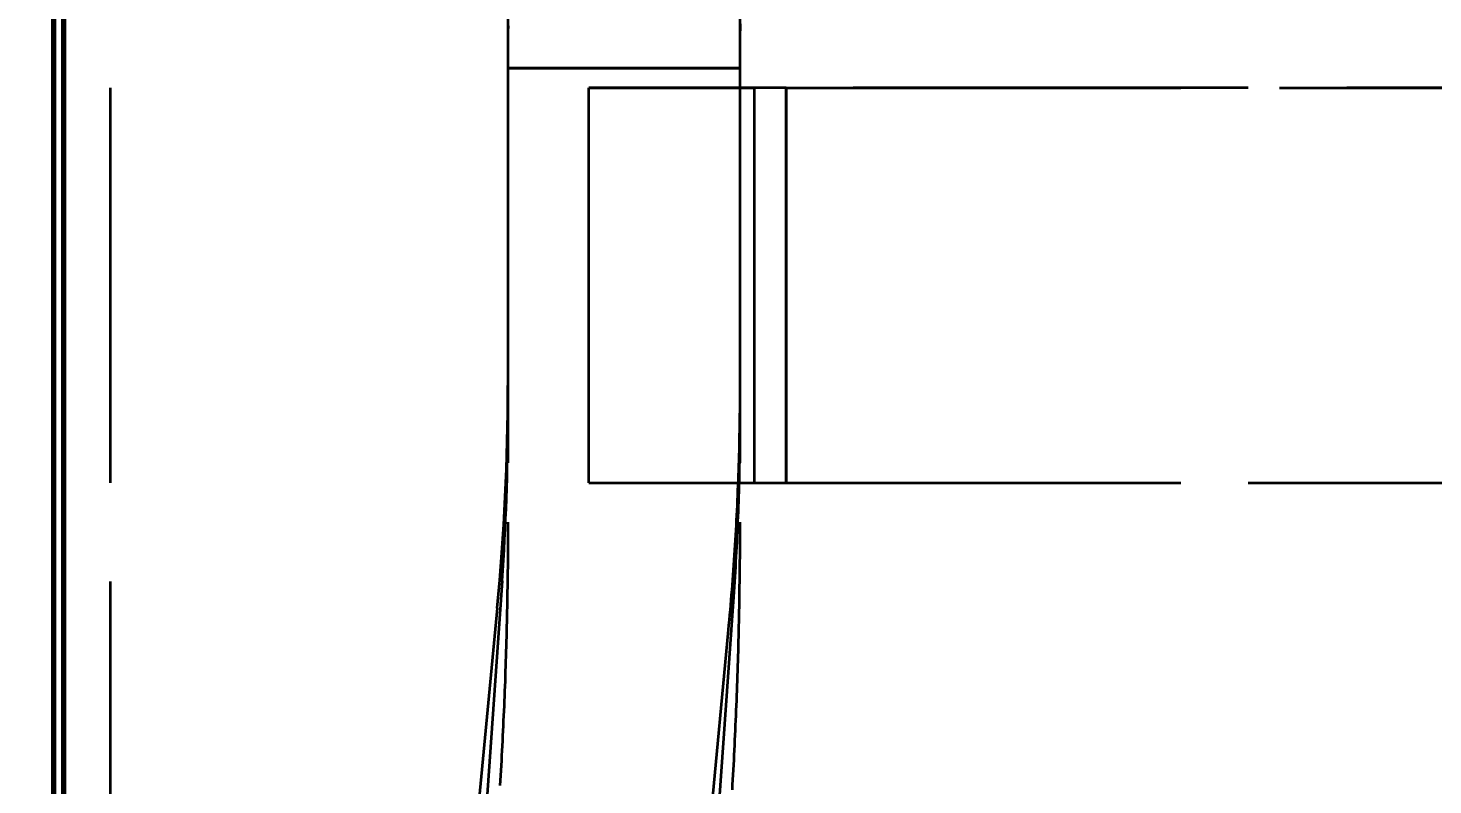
# Model space of a CAD drawing. Header units: millimetres. Extents: x 0 to 2382, y 0 to 420.
# Drawn here: x 139.64 to 153.87, y 286.44 to 294.11 of the extents above; entities that cross this region are included whole.
import ezdxf

# ---------------------------------------------------------------- set-up
doc = ezdxf.new("R2010")
doc.units = ezdxf.units.MM
doc.linetypes.add('IRAM-E-TRAZOS', pattern=[5, 4, -1])
for name, color, linetype, lineweight in [('01-VISIBLE', 7, 'CONTINUOUS', 70), ('02-OCULTA', 4, 'IRAM-E-TRAZOS', 35), ('04-COTA', 3, 'CONTINUOUS', 18)]:
    doc.layers.add(name, color=color, linetype=linetype, lineweight=lineweight)
doc.styles.add('ISO3098', font='isocpeur.ttf')
doc.dimstyles.new('FLAMA-IRAM', dxfattribs={"dimtxt": 3.5, "dimasz": 3.5, "dimexe": 2, "dimexo": 1.5, "dimgap": 1, "dimtad": 1, "dimdec": 1, "dimtxsty": 'ISO3098', "dimblk": 'IRAM_FLECHA', "dimblk1": 'IRAM_FLECHA', "dimblk2": 'IRAM_FLECHA', "dimcen": 2.5, "dimclrd": 256, "dimclre": 256, "dimclrt": 256, "dimazin": 3, "dimtfac": 1, "dimtmove": 0, "dimatfit": 3, "dimlwd": 18, "dimlwe": 18})

# ---------------------------------------------------------------- blocks, each defined once
blk = doc.blocks.new('IRAM_FLECHA')
blk.add_solid([(0, 0), (-1, 0.125), (-1, -0.125)])

msp = doc.modelspace()

# ---------------------------------------------------------------- linework, layer by layer
at = {"layer": '01-VISIBLE'}
for p, q in [((139.9, 285), (139.9, 297.8)), ((140, 270.201), (140, 297.5))]:
    msp.add_line(p, q, dxfattribs=at)
at = {"layer": '02-OCULTA'}
for p, q in [((144.5, 305.938), (144.5, 290.177)), ((146.85, 305.938), (146.85, 290.177)), ((140.475, 229.5), (140.475, 297.5)), ((144.5, 293.9), (144.5, 290.485)), ((144.5, 293.9), (144.5, 293.7)), ((146.85, 293.9), (146.85, 290.485)), ((146.85, 293.9), (146.85, 293.7)), ((144.5, 293.7), (144.5, 289.1)), ((146.85, 293.7), (146.85, 289.1)), ((147.32, 293.5), (145.32, 293.5)), ((145.32, 293.5), (147, 293.5)), ((145.32, 289.5), (145.32, 293.5)), ((145.32, 289.5), (145.32, 293.5)), ((147, 289.5), (147, 293.5)), ((147, 289.5), (147, 293.5)), ((172, 293.5), (147, 293.5)), ((147.32, 293.5), (171.68, 293.5)), ((147.32, 289.5), (147.32, 293.5)), ((147.32, 293.5), (147.32, 289.5)), ((145.32, 289.5), (147.32, 289.5)), ((145.32, 289.5), (147, 289.5)), ((147, 289.5), (172, 289.5)), ((147.32, 289.5), (171.68, 289.5)), ((144.441, 288.507), (144.187, 284.886)), ((146.786, 288.343), (146.531, 284.722)), ((144.393, 288.231), (144.14, 285.569)), ((146.733, 288.009), (146.48, 285.347))]:
    msp.add_line(p, q, dxfattribs=at)
for points in [[(144.502, 294.129), (144.501, 294.072), (144.5, 294.014), (144.5, 293.957), (144.5, 293.9)], [(144.502, 294.129), (144.501, 294.072), (144.5, 294.014), (144.5, 293.957), (144.5, 293.9)], [(146.853, 294.15), (146.852, 294.1), (146.851, 294.05), (146.85, 294), (146.85, 293.95), (146.85, 293.9)], [(146.853, 294.15), (146.852, 294.1), (146.851, 294.05), (146.85, 294), (146.85, 293.95), (146.85, 293.9)], [(144.5, 293.7), (144.55, 293.7), (144.6, 293.7), (144.65, 293.7), (144.7, 293.7), (144.75, 293.7), (144.8, 293.7), (144.85, 293.7), (144.9, 293.7), (144.95, 293.7), (145, 293.7), (145.05, 293.7), (145.1, 293.7), (145.15, 293.7), (145.2, 293.7), (145.25, 293.7), (145.3, 293.7), (145.35, 293.7), (145.4, 293.7), (145.45, 293.7), (145.5, 293.7), (145.55, 293.7), (145.6, 293.7), (145.65, 293.7), (145.7, 293.7), (145.75, 293.7), (145.8, 293.7), (145.85, 293.7), (145.9, 293.7), (145.95, 293.7), (146, 293.7), (146.05, 293.7), (146.1, 293.7), (146.15, 293.7), (146.2, 293.7), (146.25, 293.7), (146.3, 293.7), (146.35, 293.7), (146.4, 293.7), (146.45, 293.7), (146.5, 293.7), (146.55, 293.7), (146.6, 293.7), (146.65, 293.7), (146.7, 293.7), (146.75, 293.7), (146.8, 293.7), (146.85, 293.7)], [(146.85, 293.7), (146.8, 293.7), (146.75, 293.7), (146.7, 293.7), (146.65, 293.7), (146.6, 293.7), (146.55, 293.7), (146.5, 293.7), (146.45, 293.7), (146.4, 293.7), (146.35, 293.7), (146.3, 293.7), (146.25, 293.7), (146.2, 293.7), (146.15, 293.7), (146.1, 293.7), (146.05, 293.7), (146, 293.7), (145.95, 293.7), (145.9, 293.7), (145.85, 293.7), (145.8, 293.7), (145.75, 293.7), (145.7, 293.7), (145.65, 293.7), (145.6, 293.7), (145.55, 293.7), (145.5, 293.7), (145.45, 293.7), (145.4, 293.7), (145.35, 293.7), (145.3, 293.7), (145.25, 293.7), (145.2, 293.7), (145.15, 293.7), (145.1, 293.7), (145.05, 293.7), (145, 293.7), (144.95, 293.7), (144.9, 293.7), (144.85, 293.7), (144.8, 293.7), (144.75, 293.7), (144.7, 293.7), (144.65, 293.7), (144.6, 293.7), (144.55, 293.7), (144.5, 293.7)], [(144.5, 293.7), (144.55, 293.7), (144.6, 293.7), (144.65, 293.7), (144.7, 293.7), (144.75, 293.7), (144.8, 293.7), (144.85, 293.7), (144.9, 293.7), (144.95, 293.7), (145, 293.7), (145.05, 293.7), (145.1, 293.7), (145.15, 293.7), (145.2, 293.7), (145.25, 293.7), (145.3, 293.7), (145.35, 293.7), (145.4, 293.7), (145.45, 293.7), (145.5, 293.7), (145.55, 293.7), (145.6, 293.7), (145.65, 293.7), (145.7, 293.7), (145.75, 293.7), (145.8, 293.7), (145.85, 293.7), (145.9, 293.7), (145.95, 293.7), (146, 293.7), (146.05, 293.7), (146.1, 293.7), (146.15, 293.7), (146.2, 293.7), (146.25, 293.7), (146.3, 293.7), (146.35, 293.7), (146.4, 293.7), (146.45, 293.7), (146.5, 293.7), (146.55, 293.7), (146.6, 293.7), (146.65, 293.7), (146.7, 293.7), (146.75, 293.7), (146.8, 293.7), (146.85, 293.7)], [(146.85, 293.7), (146.8, 293.7), (146.75, 293.7), (146.7, 293.7), (146.65, 293.7), (146.6, 293.7), (146.55, 293.7), (146.5, 293.7), (146.45, 293.7), (146.4, 293.7), (146.35, 293.7), (146.3, 293.7), (146.25, 293.7), (146.2, 293.7), (146.15, 293.7), (146.1, 293.7), (146.05, 293.7), (146, 293.7), (145.95, 293.7), (145.9, 293.7), (145.85, 293.7), (145.8, 293.7), (145.75, 293.7), (145.7, 293.7), (145.65, 293.7), (145.6, 293.7), (145.55, 293.7), (145.5, 293.7), (145.45, 293.7), (145.4, 293.7), (145.35, 293.7), (145.3, 293.7), (145.25, 293.7), (145.2, 293.7), (145.15, 293.7), (145.1, 293.7), (145.05, 293.7), (145, 293.7), (144.95, 293.7), (144.9, 293.7), (144.85, 293.7), (144.8, 293.7), (144.75, 293.7), (144.7, 293.7), (144.65, 293.7), (144.6, 293.7), (144.55, 293.7), (144.5, 293.7)], [(146.85, 290.485), (146.85, 290.435), (146.85, 290.384), (146.85, 290.334), (146.849, 290.283), (146.849, 290.232), (146.848, 290.182), (146.848, 290.131), (146.847, 290.08), (146.846, 290.03), (146.845, 289.979), (146.844, 289.929), (146.843, 289.878), (146.842, 289.827), (146.84, 289.777), (146.839, 289.726), (146.837, 289.676), (146.836, 289.625), (146.834, 289.574), (146.832, 289.524), (146.83, 289.473), (146.828, 289.423), (146.826, 289.372), (146.824, 289.322), (146.822, 289.271), (146.819, 289.22), (146.817, 289.17), (146.814, 289.119), (146.812, 289.069), (146.809, 289.018), (146.806, 288.968), (146.803, 288.917), (146.8, 288.867), (146.797, 288.816), (146.793, 288.766), (146.79, 288.715), (146.787, 288.665), (146.783, 288.614), (146.779, 288.564), (146.776, 288.513), (146.772, 288.463), (146.768, 288.412), (146.764, 288.362), (146.76, 288.311), (146.755, 288.261), (146.751, 288.21), (146.747, 288.16), (146.742, 288.11), (146.737, 288.059), (146.733, 288.009)], [(146.85, 290.177), (146.85, 290.126), (146.85, 290.075), (146.85, 290.024), (146.849, 289.973), (146.849, 289.922), (146.848, 289.871), (146.848, 289.82), (146.847, 289.769), (146.846, 289.718), (146.845, 289.667), (146.844, 289.616), (146.843, 289.565), (146.842, 289.514), (146.84, 289.463), (146.839, 289.412), (146.837, 289.361), (146.836, 289.31), (146.834, 289.259), (146.832, 289.208), (146.83, 289.157), (146.828, 289.106), (146.826, 289.056), (146.824, 289.005), (146.821, 288.954), (146.819, 288.903), (146.816, 288.852), (146.814, 288.801), (146.811, 288.75), (146.808, 288.699), (146.805, 288.648), (146.802, 288.597), (146.799, 288.546), (146.796, 288.495), (146.793, 288.445), (146.789, 288.394), (146.786, 288.343)], [(144.5, 289.1), (144.5, 289.05), (144.5, 288.999), (144.5, 288.949), (144.5, 288.899), (144.499, 288.848), (144.499, 288.798), (144.499, 288.748), (144.498, 288.697), (144.498, 288.647), (144.497, 288.597), (144.497, 288.546), (144.496, 288.496), (144.495, 288.446), (144.494, 288.395), (144.494, 288.345), (144.493, 288.295), (144.492, 288.245), (144.491, 288.194), (144.49, 288.144), (144.489, 288.094), (144.487, 288.043), (144.486, 287.993), (144.485, 287.943), (144.483, 287.892), (144.482, 287.842), (144.481, 287.792), (144.479, 287.741), (144.477, 287.691), (144.476, 287.641), (144.474, 287.591), (144.472, 287.54), (144.471, 287.49), (144.469, 287.44), (144.467, 287.389), (144.465, 287.339), (144.463, 287.289), (144.461, 287.239), (144.459, 287.188), (144.456, 287.138), (144.454, 287.088), (144.452, 287.037), (144.449, 286.987), (144.447, 286.937), (144.444, 286.887), (144.442, 286.836), (144.439, 286.786), (144.437, 286.736), (144.434, 286.686), (144.431, 286.635), (144.428, 286.585), (144.425, 286.535), (144.422, 286.485), (144.419, 286.434)], [(146.85, 289.1), (146.85, 289.05), (146.85, 289), (146.85, 288.949), (146.85, 288.899), (146.849, 288.849), (146.849, 288.799), (146.849, 288.749), (146.848, 288.698), (146.848, 288.648), (146.847, 288.598), (146.847, 288.548), (146.846, 288.498), (146.845, 288.448), (146.845, 288.397), (146.844, 288.347), (146.843, 288.297), (146.842, 288.247), (146.841, 288.197), (146.84, 288.146), (146.839, 288.096), (146.838, 288.046), (146.837, 287.996), (146.836, 287.946), (146.834, 287.896), (146.833, 287.845), (146.832, 287.795), (146.83, 287.745), (146.829, 287.695), (146.827, 287.645), (146.826, 287.594), (146.824, 287.544), (146.822, 287.494), (146.82, 287.444), (146.819, 287.394), (146.817, 287.344), (146.815, 287.294), (146.813, 287.243), (146.811, 287.193), (146.809, 287.143), (146.807, 287.093), (146.804, 287.043), (146.802, 286.993), (146.8, 286.943), (146.797, 286.892), (146.795, 286.842), (146.793, 286.792), (146.79, 286.742), (146.788, 286.692), (146.785, 286.642), (146.782, 286.592), (146.779, 286.541), (146.777, 286.491), (146.774, 286.441), (146.771, 286.391)]]:
    msp.add_lwpolyline(points, dxfattribs=at)
for centre, start in [((120.675, 290.485), -5.4292), ((120.675, 290.177), -4.0184)]:
    msp.add_arc(centre, 23.825, start, 0, dxfattribs=at)

# ---------------------------------------------------------------- dimensions: what is measured, and where the dimension line sits
at = {"layer": '04-COTA'}
msp.add_linear_dim(base=(121, 216.5), p1=(140, 216.5), p2=(156.5, 313.738), angle=90, dimstyle='FLAMA-IRAM', override={"dimlfac": 10}, dxfattribs=at).render()

doc.saveas('drawing.dxf')
